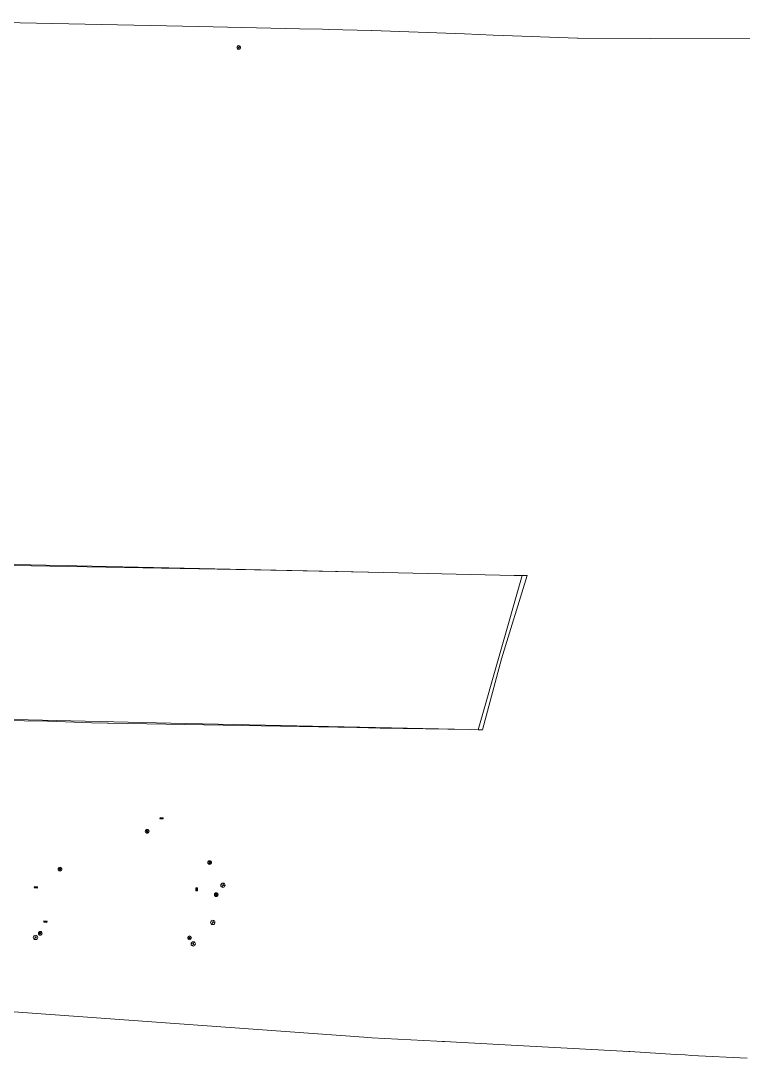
# Model space of a CAD drawing. Header units: metres. Extents: x 105014 to 106600, y 111320 to 118425.
# Drawn here: x 105457.9 to 105690.6, y 112767.9 to 113102.2 of the extents above; entities that cross this region are included whole.
import ezdxf

# ---------------------------------------------------------------- set-up
doc = ezdxf.new("R2010")
doc.units = ezdxf.units.M
for name, color, linetype, lineweight in [('35-RH-PLUV-NODOS', 94, 'CONTINUOUS', 13), ('36-RH-SAN-POZOS', 216, 'CONTINUOUS', 13), ('60-PREDIAL-LOTE', 42, 'CONTINUOUS', 13)]:
    doc.layers.add(name, color=color, linetype=linetype, lineweight=lineweight)

# ---------------------------------------------------------------- blocks, each defined once
blk = doc.blocks.new('POZO_SAN')
for p, q in [((-0.5, 0), (0.5, 0)), ((0, -0.5), (0, 0.5))]:
    blk.add_line(p, q)
blk.add_circle((0, 0), 0.7)
blk = doc.blocks.new('POZO_PLUV')
for p, q in [((-0.42, -0.42), (0.42, 0.42)), ((-0.42, 0.42), (0.42, -0.42))]:
    blk.add_line(p, q)
blk.add_circle((0, 0), 0.6)
blk = doc.blocks.new('SUMIDERO')
for p, q in [((-0.25, -0.2), (-0.25, 0.2)), ((0, -0.2), (0, 0.2)), ((0.25, -0.2), (0.25, 0.2))]:
    blk.add_line(p, q)
blk.add_lwpolyline([(-0.5, -0.2), (0.5, -0.2), (0.5, 0.2), (-0.5, 0.2)], close=True)

msp = doc.modelspace()

# ---------------------------------------------------------------- linework, layer by layer
at = {"layer": '60-PREDIAL-LOTE'}
for points in [[(105426.1554, 113102.183), (105515.2194, 113100.319), (105547.6642, 113099.5904), (105555.0702, 113099.4242), (105556.929, 113099.3824), (105570.7812, 113099.0708), (105570.9924, 113099.0656), (105600.7378, 113097.9256), (105610.021, 113097.57), (105613.2004, 113097.4482), (105637.1804, 113096.5298), (105637.2272, 113096.5274), (105637.3944, 113096.521), (105660.6094, 113096.4686), (105732.3994, 113096.306)], [(105444.1452, 112876.8857), (105466.5054, 112876.5858), (105466.6424, 112876.584), (105480.6694, 112875.9962), (105485.7546, 112875.9046), (105486.1654, 112875.8972), (105566.1602, 112874.4566), (105573.5966, 112874.3226), (105573.7974, 112874.319), (105602.6566, 112873.8298), (105605.1486, 112873.7875), (105606.3924, 112873.7664), (105606.5934, 112873.763), (105612.6804, 112896.659), (105620.9764, 112923.408), (105620.776, 112923.4122), (105620.7704, 112923.4122), (105619.3193, 112923.4465), (105617.5928, 112923.4874), (105616.8564, 112923.5049), (105616.832, 112923.5054), (105574.8152, 112924.4177), (105533.1859, 112925.3216), (105425.2233, 112927.1856)], [(105691.8266, 112767.936), (105673.9564, 112768.867), (105671.8478, 112768.9988), (105668.818, 112769.188), (105654.0274, 112770.112), (105653.7472, 112770.1272), (105651.75, 112770.2344), (105631.7792, 112771.3138), (105611.8084, 112772.3924), (105594.3564, 112773.335), (105593.674, 112773.3708), (105591.8378, 112773.4672), (105570.9294, 112774.564), (105568.375, 112774.7492), (105525.2738, 112777.8716), (105458.5736, 112782.7036), (105444.2394, 112783.742)]]:
    msp.add_lwpolyline(points, dxfattribs=at)
msp.add_lwpolyline([(105436.0746, 112927.4288), (105436.1592, 112927.4283), (105574.8152, 112924.4177), (105616.832, 112923.5054), (105619.3206, 112923.4514), (105605.1452, 112873.7756), (105602.6566, 112873.8299), (105506.203, 112875.9342), (105455.6011, 112877.0382), (105455.2131, 112877.0467), (105374.8376, 112878.4882), (105368.9873, 112878.5931), (105369.1899, 112880.5828), (105372.8806, 112916.796), (105373.6295, 112924.1443), (105373.8679, 112926.4834), (105374.0706, 112928.4731), (105376.065, 112928.323), (105378.7452, 112928.1213), (105391.9502, 112927.1273), (105433.9075, 112927.4425), (105436.0746, 112927.4288)], close=True, dxfattribs=at)

# ---------------------------------------------------------------- block references
at = {"layer": '35-RH-PLUV-NODOS'}
for name, p, rotation in [('POZO_PLUV', (105528.0623, 113093.5561), 280), ('SUMIDERO', (105503.1931, 112845.2618), 175), ('SUMIDERO', (105503.1931, 112845.2618), 175), ('SUMIDERO', (105503.1931, 112845.2618), 175), ('POZO_PLUV', (105498.577, 112841.033), 340), ('POZO_PLUV', (105498.577, 112841.033), 270), ('POZO_PLUV', (105518.709, 112830.967), 63.4), ('POZO_PLUV', (105518.709, 112830.967), 63.4), ('POZO_PLUV', (105518.709, 112830.967), 63.4), ('POZO_PLUV', (105518.709, 112830.967), 63.4), ('POZO_PLUV', (105470.5, 112828.848), 340), ('POZO_PLUV', (105470.5, 112828.848), 270), ('POZO_PLUV', (105518.709, 112830.967), 340), ('POZO_PLUV', (105518.709, 112830.967), 270), ('SUMIDERO', (105462.73, 112822.9827), 352.7), ('SUMIDERO', (105462.73, 112822.9827), 352.7), ('SUMIDERO', (105462.73, 112822.9827), 352.7), ('SUMIDERO', (105514.4741, 112822.3758), 91.9), ('SUMIDERO', (105514.5548, 112822.3784), 91.9), ('SUMIDERO', (105514.5548, 112822.3784), 91.9), ('POZO_PLUV', (105520.828, 112820.637), 148.2), ('POZO_PLUV', (105520.828, 112820.637), 148.2), ('POZO_PLUV', (105520.828, 112820.637), 148.2), ('POZO_PLUV', (105520.828, 112820.637), 148.2), ('POZO_PLUV', (105520.828, 112820.637), 340), ('POZO_PLUV', (105520.828, 112820.637), 270), ('SUMIDERO', (105465.7882, 112811.9612), 174.1), ('SUMIDERO', (105465.7882, 112811.9612), 174.1), ('SUMIDERO', (105465.7882, 112811.9612), 174.1), ('POZO_PLUV', (105464.142, 112808.187), 340), ('POZO_PLUV', (105464.142, 112808.187), 270), ('POZO_PLUV', (105512.219, 112806.73), 340), ('POZO_PLUV', (105512.219, 112806.73), 270)]:
    msp.add_blockref(name, p, dxfattribs=dict(at, rotation=rotation))
at = {"layer": '36-RH-SAN-POZOS'}
for p, rotation in [((105522.976, 112823.676), 340), ((105522.9825, 112823.674), 164.7), ((105519.72, 112811.7), 340), ((105462.6, 112806.86), 340), ((105513.43, 112804.77), 340)]:
    msp.add_blockref('POZO_SAN', p, dxfattribs=dict(at, rotation=rotation))

doc.saveas('drawing.dxf')
